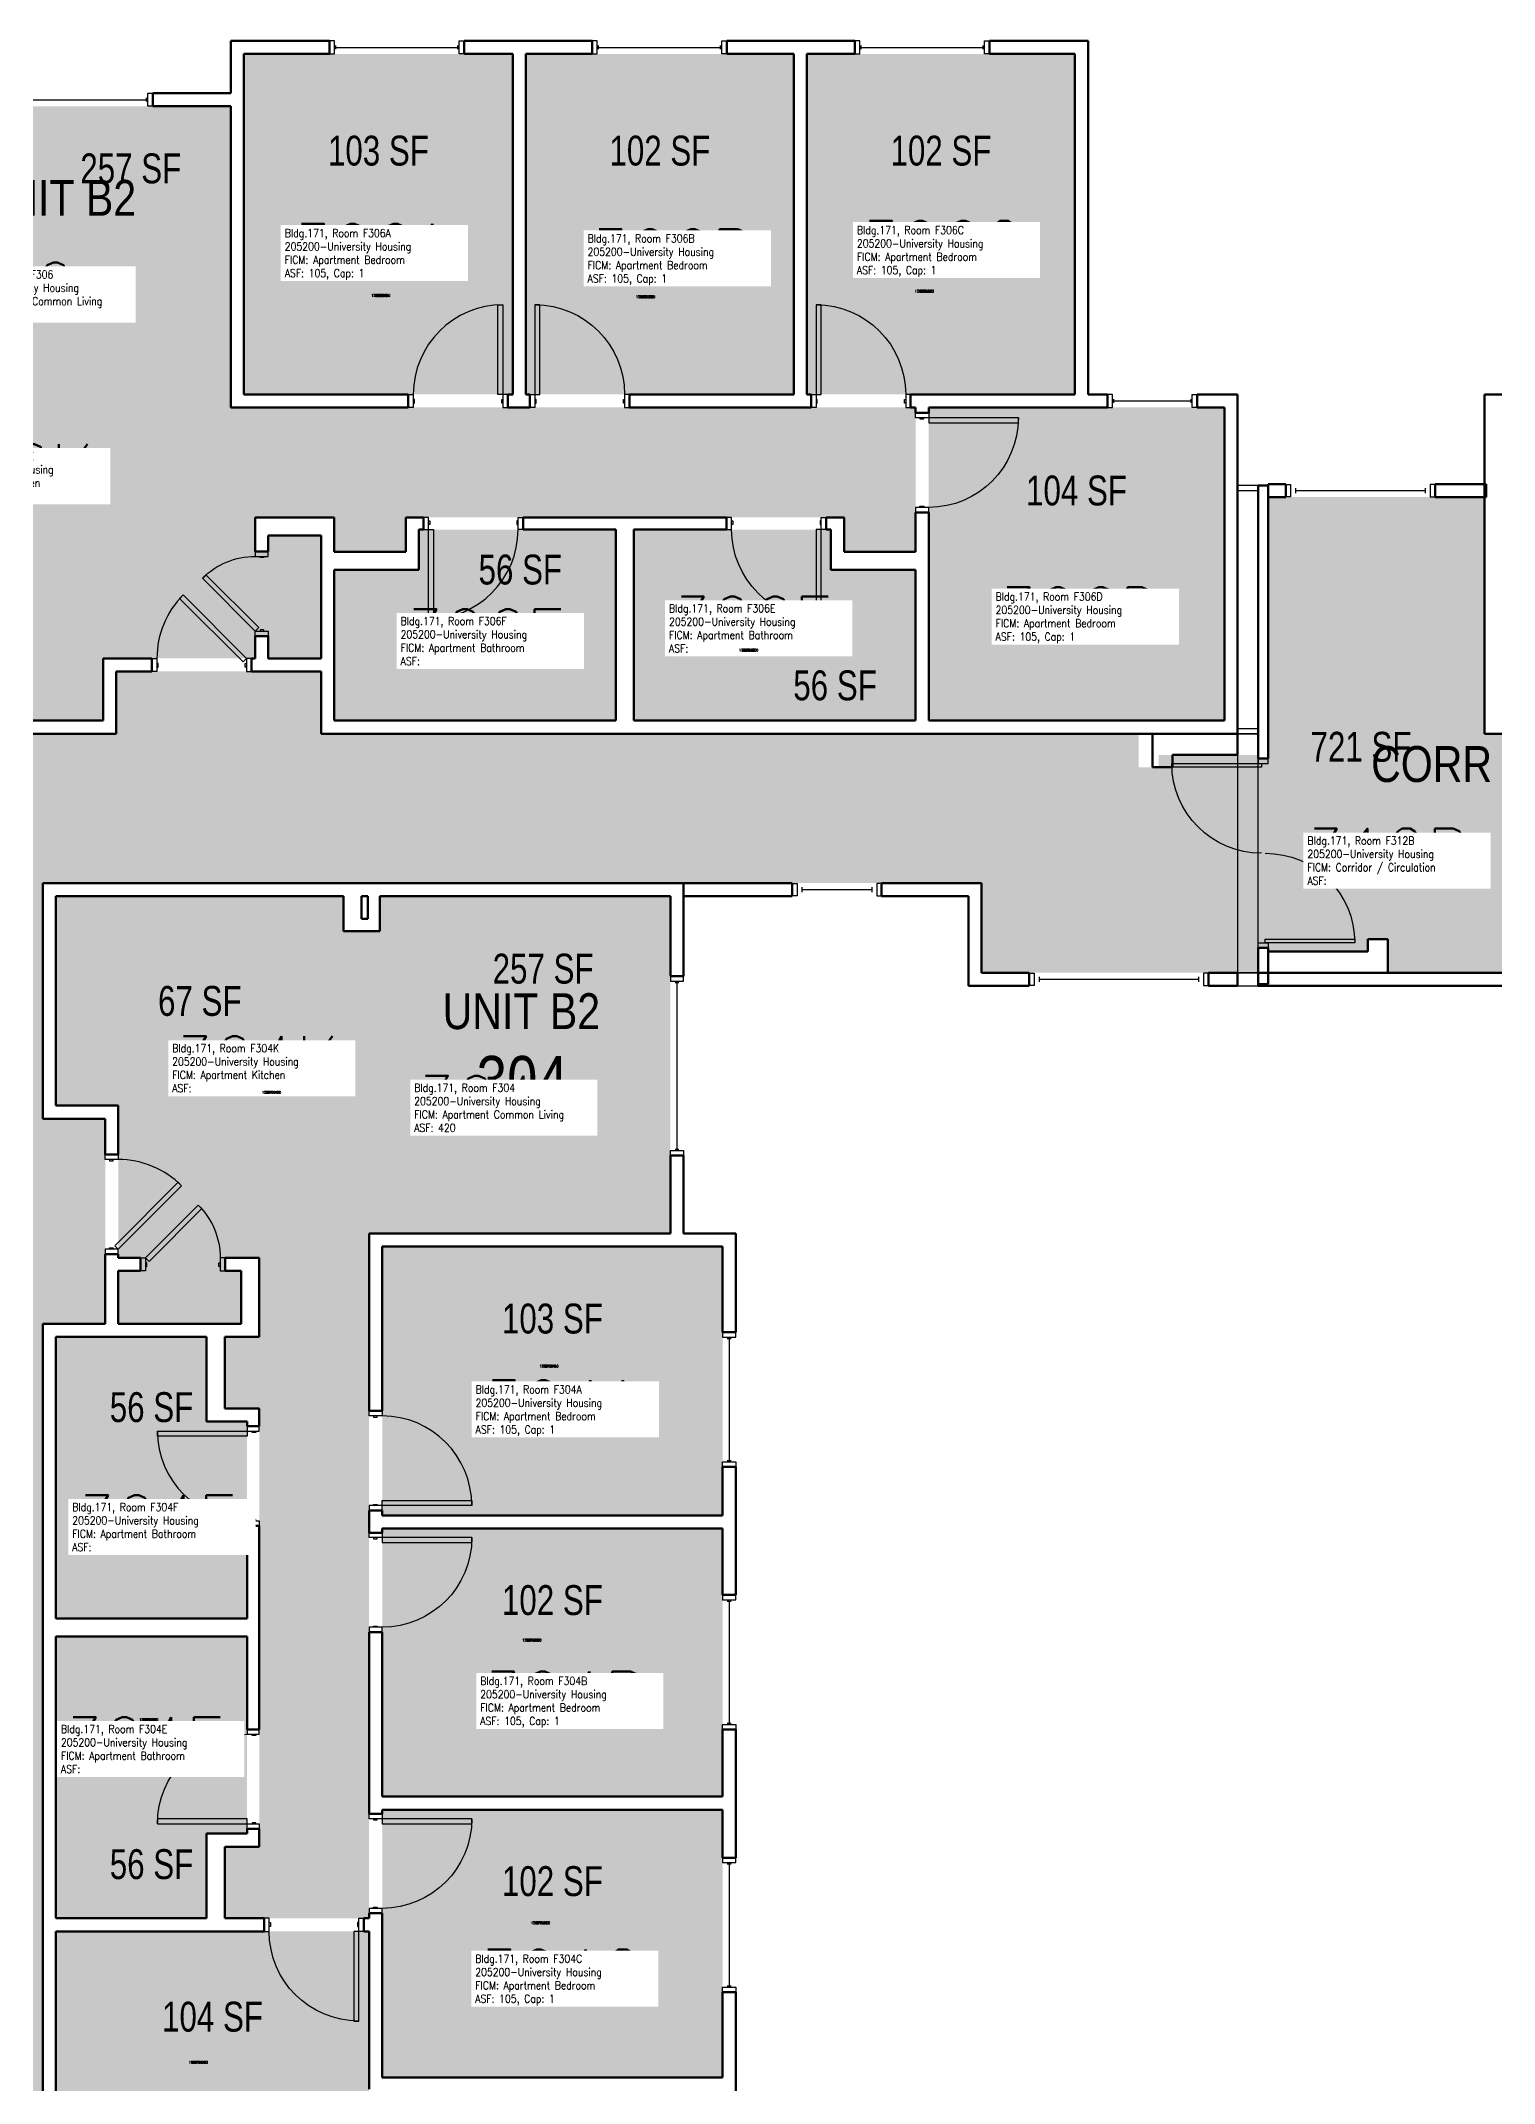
# Model space of a CAD drawing. Header units: inches. Extents: x -93 to 1643, y -75 to 1661.
# Drawn here: x 244 to 828, y 841 to 1661 of the extents above; entities that cross this region are included whole.
import ezdxf
from ezdxf.enums import TextEntityAlignment as Align

# ---------------------------------------------------------------- set-up
doc = ezdxf.new("R2010")
doc.units = ezdxf.units.IN
doc.header["$LTSCALE"] = 96
doc.header["$MEASUREMENT"] = 0
doc.layers.add('A-AREA-IDEN', color=1, linetype='Continuous', lineweight=18)
doc.layers.add('A-WALL', color=5, linetype='Continuous', lineweight=50)
for name, color, linetype in [('A-DOOR', 2, 'Continuous'), ('A-GLAZ', 1, 'Continuous'), ('A-IDEN-RNUM', 7, 'Continuous'), ('A-IDEN-SNUM', 4, 'Continuous'), ('A-IDEN-VNUM', 4, 'Continuous'), ('AREA-TEXT', 3, 'Continuous'), ('Rooms-Category-Color', 7, 'Continuous'), ('Rooms-College-Color', 7, 'Continuous'), ('Rooms-Department-Color', 7, 'Continuous'), ('Rooms-Division-Color', 7, 'Continuous'), ('Rooms-Information', 7, 'Continuous')]:
    doc.layers.add(name, color=color, linetype=linetype)
doc.styles.add('AREA', font='arial.ttf', dxfattribs={"width": 0.75, "height": 12})
doc.styles.add('ROOMSNUMBER', font='txt.shx', dxfattribs={"height": 0.03})
doc.styles.add('ROOMVNUMBER', font='simplex.shx', dxfattribs={"width": 0.85})
doc.styles.get("Standard").update_dxf_attribs({"font": 'ARIALN.TTF'})

msp = doc.modelspace()

# ---------------------------------------------------------------- hatches: boundary and pattern name
h = msp.add_hatch()
h.set_pattern_fill('ANSI31', color=256, style=0)
h.set_pattern_definition([(135, (784.10672, 2033.59211), (0.088388348, 0.088388348), [])])
h.paths.add_polyline_path([(452.64, 1449.64), (393.9, 1449.64), (393.9, 1440.43), (452.64, 1440.43)], flags=9)
h = msp.add_hatch()
h.set_pattern_fill('ANSI31', color=256, style=0)
h.set_pattern_definition([(45, (896.21835, 718.26704), (0.088388348, -0.088388348), [])])
h.paths.add_polyline_path([(312.27, 1049.74), (312.27, 1108.47), (303.06, 1108.47), (303.06, 1049.74)], flags=9)
at = {"layer": 'Rooms-Category-Color', "true_color": 0x728ef3}
for points in [[(433.88, 1655.5), (325.88, 1655.5), (325.88, 1518.75), (433.88, 1518.75), (433.86, 1655.06)], [(546.75, 1655.5), (439.13, 1655.5), (439.11, 1518.76), (546.75, 1518.75), (546.74, 1655.06)], [(552, 1655.5), (659.63, 1655.5), (659.63, 1518.75), (551.99, 1518.76), (551.99, 1655.06)], [(185.12, 1634.5), (320.63, 1634.5), (320.63, 1513.5), (595.63, 1513.5), (595.63, 1455.5), (566.87, 1455.5), (566.87, 1469.37), (390.84, 1469.37), (390.84, 1455.5), (362.09, 1455.5), (362.09, 1469.37), (330.39, 1469.37), (330.39, 1455.75), (335.64, 1455.75), (335.64, 1462.12), (356.84, 1462.12), (356.84, 1412.75), (335.64, 1412.75), (335.64, 1421.75), (330.39, 1421.75), (330.39, 1412.75), (269.27, 1412.75), (269.27, 1503.25), (199.13, 1503.25), (199.13, 1517.87), (185.12, 1517.87)], [(719.61, 1387.75), (719.63, 1513.5), (600.88, 1513.5), (600.88, 1387.75)], [(185.12, 1503.25), (185.12, 1387.75), (269.27, 1387.75), (269.27, 1503.25)], [(475.22, 1387.75), (362.09, 1387.75), (362.09, 1448.25), (396.09, 1448.25), (396.09, 1464.5), (475.23, 1464.5)], [(561.61, 1464.5), (482.48, 1464.5), (482.48, 1387.75), (595.61, 1387.75), (595.63, 1448.25), (561.63, 1448.25)], [(365.88, 1317.25), (250.38, 1317.25), (250.38, 1233.11), (365.88, 1233.11)], [(497.13, 1317.25), (497.13, 1181.75), (376.13, 1181.75), (376.13, 906.75), (318.13, 906.75), (318.13, 935.5), (332, 935.5), (332, 1111.16), (318.13, 1111.16), (318.13, 1140.28), (332, 1140.28), (332, 1171.98), (318.38, 1171.98), (318.38, 1166.73), (324.75, 1166.73), (324.75, 1145.53), (275.38, 1145.53), (275.38, 1166.73), (284.38, 1166.73), (284.38, 1171.98), (275.38, 1171.98), (275.38, 1233.11), (365.88, 1233.11), (365.88, 1303.25), (380.5, 1303.25), (380.5, 1317.25)], [(518.13, 1068.5), (518.13, 1176.5), (381.38, 1176.5), (381.38, 1068.5), (517.68, 1068.51)], [(250.38, 1027.15), (250.38, 1140.28), (310.88, 1140.28), (310.88, 1106.28), (327.13, 1106.28), (327.13, 1027.14)], [(518.13, 955.62), (518.13, 1063.25), (381.39, 1063.26), (381.38, 955.62), (517.68, 955.64)], [(327.13, 940.76), (327.13, 1019.89), (250.38, 1019.89), (250.38, 906.76), (310.88, 906.75), (310.88, 940.75)], [(518.13, 950.37), (518.13, 842.75), (381.38, 842.75), (381.39, 950.39), (517.68, 950.39)], [(250.38, 782.76), (376.13, 782.75), (376.13, 901.5), (250.38, 901.5)]]:
    msp.add_hatch(color=171, dxfattribs=at).paths.add_polyline_path(points)
at = {"layer": 'Rooms-Category-Color', "true_color": 0xadadad}
for points in [[(185.12, 1382.5), (274.52, 1382.5), (274.52, 1407.5), (356.84, 1407.5), (356.84, 1382.5), (685.25, 1382.5), (685.25, 1369), (693.25, 1369), (693.25, 1374), (724.88, 1374), (733.25, 1374), (733.25, 1372.5), (737.25, 1372.5), (737.25, 1477.5), (824.12, 1477.5), (824.12, 1382.5), (1192.16, 1382.5), (1192.16, 1407.5), (1274.48, 1407.5), (1274.48, 1382.5), (1363.87, 1382.5), (1363.87, 1322.5), (1138.87, 1322.5), (1138.87, 1202.75), (1051.88, 1202.75), (1051.88, 1322.5), (935.89, 1322.5), (935.89, 1286.5), (785.25, 1286.5), (785.25, 1300), (777.25, 1300), (777.25, 1295), (737.25, 1295), (737.25, 1296.5), (733.25, 1296.5), (733.25, 1286.5), (713.23, 1286.5), (622.11, 1286.5), (622.11, 1322.5), (185.12, 1322.5)], [(185.12, 211), (245.12, 211), (245.12, 332.39), (270.13, 332.39), (270.13, 414.72), (245.12, 414.72), (245.12, 1145.53), (270.13, 1145.53), (270.13, 1227.86), (245.12, 1227.86), (245.12, 1322.5), (185.12, 1322.5), (185.12, 1130.22), (160.13, 1130.22), (160.13, 1047.89), (185.12, 1047.89), (185.12, 863.86), (160.13, 863.86), (160.13, 781.53), (185.12, 781.53), (185.12, 353.5), (185.75, 353.5), (185.75, 244), (185.13, 244), (185.12, 243)]]:
    msp.add_hatch(color=253, dxfattribs=at).paths.add_polyline_path(points)
at = {"layer": 'Rooms-College-Color', "true_color": 0xadadad}
for points in [[(433.88, 1655.5), (325.88, 1655.5), (325.88, 1518.75), (433.88, 1518.75), (433.86, 1655.06)], [(546.75, 1655.5), (439.13, 1655.5), (439.11, 1518.76), (546.75, 1518.75), (546.74, 1655.06)], [(552, 1655.5), (659.63, 1655.5), (659.63, 1518.75), (551.99, 1518.76), (551.99, 1655.06)], [(185.12, 1634.5), (320.63, 1634.5), (320.63, 1513.5), (595.63, 1513.5), (595.63, 1455.5), (566.87, 1455.5), (566.87, 1469.37), (390.84, 1469.37), (390.84, 1455.5), (362.09, 1455.5), (362.09, 1469.37), (330.39, 1469.37), (330.39, 1455.75), (335.64, 1455.75), (335.64, 1462.12), (356.84, 1462.12), (356.84, 1412.75), (335.64, 1412.75), (335.64, 1421.75), (330.39, 1421.75), (330.39, 1412.75), (269.27, 1412.75), (269.27, 1503.25), (199.13, 1503.25), (199.13, 1517.87), (185.12, 1517.87)], [(719.61, 1387.75), (719.63, 1513.5), (600.88, 1513.5), (600.88, 1387.75)], [(185.12, 1503.25), (185.12, 1387.75), (269.27, 1387.75), (269.27, 1503.25)], [(185.12, 1382.5), (274.52, 1382.5), (274.52, 1407.5), (356.84, 1407.5), (356.84, 1382.5), (685.25, 1382.5), (685.25, 1369), (693.25, 1369), (693.25, 1374), (724.88, 1374), (733.25, 1374), (733.25, 1372.5), (737.25, 1372.5), (737.25, 1477.5), (824.12, 1477.5), (824.12, 1382.5), (1192.16, 1382.5), (1192.16, 1407.5), (1274.48, 1407.5), (1274.48, 1382.5), (1363.87, 1382.5), (1363.87, 1322.5), (1138.87, 1322.5), (1138.87, 1202.75), (1051.88, 1202.75), (1051.88, 1322.5), (935.89, 1322.5), (935.89, 1286.5), (785.25, 1286.5), (785.25, 1300), (777.25, 1300), (777.25, 1295), (737.25, 1295), (737.25, 1296.5), (733.25, 1296.5), (733.25, 1286.5), (713.23, 1286.5), (622.11, 1286.5), (622.11, 1322.5), (185.12, 1322.5)], [(475.22, 1387.75), (362.09, 1387.75), (362.09, 1448.25), (396.09, 1448.25), (396.09, 1464.5), (475.23, 1464.5)], [(561.61, 1464.5), (482.48, 1464.5), (482.48, 1387.75), (595.61, 1387.75), (595.63, 1448.25), (561.63, 1448.25)], [(185.12, 211), (245.12, 211), (245.12, 332.39), (270.13, 332.39), (270.13, 414.72), (245.12, 414.72), (245.12, 1145.53), (270.13, 1145.53), (270.13, 1227.86), (245.12, 1227.86), (245.12, 1322.5), (185.12, 1322.5), (185.12, 1130.22), (160.13, 1130.22), (160.13, 1047.89), (185.12, 1047.89), (185.12, 863.86), (160.13, 863.86), (160.13, 781.53), (185.12, 781.53), (185.12, 353.5), (185.75, 353.5), (185.75, 244), (185.13, 244), (185.12, 243)], [(365.88, 1317.25), (250.38, 1317.25), (250.38, 1233.11), (365.88, 1233.11)], [(497.13, 1317.25), (497.13, 1181.75), (376.13, 1181.75), (376.13, 906.75), (318.13, 906.75), (318.13, 935.5), (332, 935.5), (332, 1111.16), (318.13, 1111.16), (318.13, 1140.28), (332, 1140.28), (332, 1171.98), (318.38, 1171.98), (318.38, 1166.73), (324.75, 1166.73), (324.75, 1145.53), (275.38, 1145.53), (275.38, 1166.73), (284.38, 1166.73), (284.38, 1171.98), (275.38, 1171.98), (275.38, 1233.11), (365.88, 1233.11), (365.88, 1303.25), (380.5, 1303.25), (380.5, 1317.25)], [(518.13, 1068.5), (518.13, 1176.5), (381.38, 1176.5), (381.38, 1068.5), (517.68, 1068.51)], [(250.38, 1027.15), (250.38, 1140.28), (310.88, 1140.28), (310.88, 1106.28), (327.13, 1106.28), (327.13, 1027.14)], [(518.13, 955.62), (518.13, 1063.25), (381.39, 1063.26), (381.38, 955.62), (517.68, 955.64)], [(327.13, 940.76), (327.13, 1019.89), (250.38, 1019.89), (250.38, 906.76), (310.88, 906.75), (310.88, 940.75)], [(518.13, 950.37), (518.13, 842.75), (381.38, 842.75), (381.39, 950.39), (517.68, 950.39)], [(250.38, 782.76), (376.13, 782.75), (376.13, 901.5), (250.38, 901.5)]]:
    msp.add_hatch(color=253, dxfattribs=at).paths.add_polyline_path(points)
at = {"layer": 'Rooms-Department-Color', "true_color": 0x604aed}
for points in [[(433.88, 1655.5), (325.88, 1655.5), (325.88, 1518.75), (433.88, 1518.75), (433.86, 1655.06)], [(546.75, 1655.5), (439.13, 1655.5), (439.11, 1518.76), (546.75, 1518.75), (546.74, 1655.06)], [(552, 1655.5), (659.63, 1655.5), (659.63, 1518.75), (551.99, 1518.76), (551.99, 1655.06)], [(185.12, 1634.5), (320.63, 1634.5), (320.63, 1513.5), (595.63, 1513.5), (595.63, 1455.5), (566.87, 1455.5), (566.87, 1469.37), (390.84, 1469.37), (390.84, 1455.5), (362.09, 1455.5), (362.09, 1469.37), (330.39, 1469.37), (330.39, 1455.75), (335.64, 1455.75), (335.64, 1462.12), (356.84, 1462.12), (356.84, 1412.75), (335.64, 1412.75), (335.64, 1421.75), (330.39, 1421.75), (330.39, 1412.75), (269.27, 1412.75), (269.27, 1503.25), (199.13, 1503.25), (199.13, 1517.87), (185.12, 1517.87)], [(719.61, 1387.75), (719.63, 1513.5), (600.88, 1513.5), (600.88, 1387.75)], [(185.12, 1503.25), (185.12, 1387.75), (269.27, 1387.75), (269.27, 1503.25)], [(475.22, 1387.75), (362.09, 1387.75), (362.09, 1448.25), (396.09, 1448.25), (396.09, 1464.5), (475.23, 1464.5)], [(561.61, 1464.5), (482.48, 1464.5), (482.48, 1387.75), (595.61, 1387.75), (595.63, 1448.25), (561.63, 1448.25)], [(365.88, 1317.25), (250.38, 1317.25), (250.38, 1233.11), (365.88, 1233.11)], [(497.13, 1317.25), (497.13, 1181.75), (376.13, 1181.75), (376.13, 906.75), (318.13, 906.75), (318.13, 935.5), (332, 935.5), (332, 1111.16), (318.13, 1111.16), (318.13, 1140.28), (332, 1140.28), (332, 1171.98), (318.38, 1171.98), (318.38, 1166.73), (324.75, 1166.73), (324.75, 1145.53), (275.38, 1145.53), (275.38, 1166.73), (284.38, 1166.73), (284.38, 1171.98), (275.38, 1171.98), (275.38, 1233.11), (365.88, 1233.11), (365.88, 1303.25), (380.5, 1303.25), (380.5, 1317.25)], [(518.13, 1068.5), (518.13, 1176.5), (381.38, 1176.5), (381.38, 1068.5), (517.68, 1068.51)], [(250.38, 1027.15), (250.38, 1140.28), (310.88, 1140.28), (310.88, 1106.28), (327.13, 1106.28), (327.13, 1027.14)], [(518.13, 955.62), (518.13, 1063.25), (381.39, 1063.26), (381.38, 955.62), (517.68, 955.64)], [(327.13, 940.76), (327.13, 1019.89), (250.38, 1019.89), (250.38, 906.76), (310.88, 906.75), (310.88, 940.75)], [(518.13, 950.37), (518.13, 842.75), (381.38, 842.75), (381.39, 950.39), (517.68, 950.39)], [(250.38, 782.76), (376.13, 782.75), (376.13, 901.5), (250.38, 901.5)]]:
    msp.add_hatch(color=173, dxfattribs=at).paths.add_polyline_path(points)
at = {"layer": 'Rooms-Department-Color', "true_color": 0xacacac}
for points in [[(185.12, 1382.5), (274.52, 1382.5), (274.52, 1407.5), (356.84, 1407.5), (356.84, 1382.5), (685.25, 1382.5), (685.25, 1369), (693.25, 1369), (693.25, 1374), (724.88, 1374), (733.25, 1374), (733.25, 1372.5), (737.25, 1372.5), (737.25, 1477.5), (824.12, 1477.5), (824.12, 1382.5), (1192.16, 1382.5), (1192.16, 1407.5), (1274.48, 1407.5), (1274.48, 1382.5), (1363.87, 1382.5), (1363.87, 1322.5), (1138.87, 1322.5), (1138.87, 1202.75), (1051.88, 1202.75), (1051.88, 1322.5), (935.89, 1322.5), (935.89, 1286.5), (785.25, 1286.5), (785.25, 1300), (777.25, 1300), (777.25, 1295), (737.25, 1295), (737.25, 1296.5), (733.25, 1296.5), (733.25, 1286.5), (713.23, 1286.5), (622.11, 1286.5), (622.11, 1322.5), (185.12, 1322.5)], [(185.12, 211), (245.12, 211), (245.12, 332.39), (270.13, 332.39), (270.13, 414.72), (245.12, 414.72), (245.12, 1145.53), (270.13, 1145.53), (270.13, 1227.86), (245.12, 1227.86), (245.12, 1322.5), (185.12, 1322.5), (185.12, 1130.22), (160.13, 1130.22), (160.13, 1047.89), (185.12, 1047.89), (185.12, 863.86), (160.13, 863.86), (160.13, 781.53), (185.12, 781.53), (185.12, 353.5), (185.75, 353.5), (185.75, 244), (185.13, 244), (185.12, 243)]]:
    msp.add_hatch(color=253, dxfattribs=at).paths.add_polyline_path(points)
at = {"layer": 'Rooms-Division-Color', "true_color": 0x604aed}
for points in [[(433.88, 1655.5), (325.88, 1655.5), (325.88, 1518.75), (433.88, 1518.75), (433.86, 1655.06)], [(546.75, 1655.5), (439.13, 1655.5), (439.11, 1518.76), (546.75, 1518.75), (546.74, 1655.06)], [(552, 1655.5), (659.63, 1655.5), (659.63, 1518.75), (551.99, 1518.76), (551.99, 1655.06)], [(185.12, 1634.5), (320.63, 1634.5), (320.63, 1513.5), (595.63, 1513.5), (595.63, 1455.5), (566.87, 1455.5), (566.87, 1469.37), (390.84, 1469.37), (390.84, 1455.5), (362.09, 1455.5), (362.09, 1469.37), (330.39, 1469.37), (330.39, 1455.75), (335.64, 1455.75), (335.64, 1462.12), (356.84, 1462.12), (356.84, 1412.75), (335.64, 1412.75), (335.64, 1421.75), (330.39, 1421.75), (330.39, 1412.75), (269.27, 1412.75), (269.27, 1503.25), (199.13, 1503.25), (199.13, 1517.87), (185.12, 1517.87)], [(719.61, 1387.75), (719.63, 1513.5), (600.88, 1513.5), (600.88, 1387.75)], [(185.12, 1503.25), (185.12, 1387.75), (269.27, 1387.75), (269.27, 1503.25)], [(475.22, 1387.75), (362.09, 1387.75), (362.09, 1448.25), (396.09, 1448.25), (396.09, 1464.5), (475.23, 1464.5)], [(561.61, 1464.5), (482.48, 1464.5), (482.48, 1387.75), (595.61, 1387.75), (595.63, 1448.25), (561.63, 1448.25)], [(365.88, 1317.25), (250.38, 1317.25), (250.38, 1233.11), (365.88, 1233.11)], [(497.13, 1317.25), (497.13, 1181.75), (376.13, 1181.75), (376.13, 906.75), (318.13, 906.75), (318.13, 935.5), (332, 935.5), (332, 1111.16), (318.13, 1111.16), (318.13, 1140.28), (332, 1140.28), (332, 1171.98), (318.38, 1171.98), (318.38, 1166.73), (324.75, 1166.73), (324.75, 1145.53), (275.38, 1145.53), (275.38, 1166.73), (284.38, 1166.73), (284.38, 1171.98), (275.38, 1171.98), (275.38, 1233.11), (365.88, 1233.11), (365.88, 1303.25), (380.5, 1303.25), (380.5, 1317.25)], [(518.13, 1068.5), (518.13, 1176.5), (381.38, 1176.5), (381.38, 1068.5), (517.68, 1068.51)], [(250.38, 1027.15), (250.38, 1140.28), (310.88, 1140.28), (310.88, 1106.28), (327.13, 1106.28), (327.13, 1027.14)], [(518.13, 955.62), (518.13, 1063.25), (381.39, 1063.26), (381.38, 955.62), (517.68, 955.64)], [(327.13, 940.76), (327.13, 1019.89), (250.38, 1019.89), (250.38, 906.76), (310.88, 906.75), (310.88, 940.75)], [(518.13, 950.37), (518.13, 842.75), (381.38, 842.75), (381.39, 950.39), (517.68, 950.39)], [(250.38, 782.76), (376.13, 782.75), (376.13, 901.5), (250.38, 901.5)]]:
    msp.add_hatch(color=173, dxfattribs=at).paths.add_polyline_path(points)
at = {"layer": 'Rooms-Division-Color', "true_color": 0xadadad}
for points in [[(185.12, 1382.5), (274.52, 1382.5), (274.52, 1407.5), (356.84, 1407.5), (356.84, 1382.5), (685.25, 1382.5), (685.25, 1369), (693.25, 1369), (693.25, 1374), (724.88, 1374), (733.25, 1374), (733.25, 1372.5), (737.25, 1372.5), (737.25, 1477.5), (824.12, 1477.5), (824.12, 1382.5), (1192.16, 1382.5), (1192.16, 1407.5), (1274.48, 1407.5), (1274.48, 1382.5), (1363.87, 1382.5), (1363.87, 1322.5), (1138.87, 1322.5), (1138.87, 1202.75), (1051.88, 1202.75), (1051.88, 1322.5), (935.89, 1322.5), (935.89, 1286.5), (785.25, 1286.5), (785.25, 1300), (777.25, 1300), (777.25, 1295), (737.25, 1295), (737.25, 1296.5), (733.25, 1296.5), (733.25, 1286.5), (713.23, 1286.5), (622.11, 1286.5), (622.11, 1322.5), (185.12, 1322.5)], [(185.12, 211), (245.12, 211), (245.12, 332.39), (270.13, 332.39), (270.13, 414.72), (245.12, 414.72), (245.12, 1145.53), (270.13, 1145.53), (270.13, 1227.86), (245.12, 1227.86), (245.12, 1322.5), (185.12, 1322.5), (185.12, 1130.22), (160.13, 1130.22), (160.13, 1047.89), (185.12, 1047.89), (185.12, 863.86), (160.13, 863.86), (160.13, 781.53), (185.12, 781.53), (185.12, 353.5), (185.75, 353.5), (185.75, 244), (185.13, 244), (185.12, 243)]]:
    msp.add_hatch(color=253, dxfattribs=at).paths.add_polyline_path(points)

# ---------------------------------------------------------------- linework, layer by layer
at = {"layer": 'A-DOOR'}
for p, q in [((733.25, 1482.12), (724.88, 1482.12)), ((724.88, 1482.12), (724.88, 1482.12)), ((724.88, 1482.12), (724.88, 1480.12)), ((724.88, 1480.12), (733.25, 1480.12)), ((733.25, 1480.12), (733.25, 1482.12)), ((733.25, 1384.5), (724.88, 1384.5)), ((724.88, 1384.5), (724.88, 1384.5)), ((724.88, 1384.5), (724.88, 1382.5)), ((733.25, 1382.5), (724.88, 1382.5)), ((724.88, 1382.5), (724.88, 1286.5)), ((724.88, 1382.5), (733.25, 1382.5)), ((733.25, 1382.5), (733.25, 1384.5)), ((733.25, 1286.5), (733.25, 1382.5)), ((698.5, 1369), (698.5, 1370.5)), ((698.5, 1370.5), (734.5, 1370.5)), ((737.25, 1372.5), (733.25, 1372.5)), ((733.25, 1372.5), (733.25, 1370.5)), ((733.25, 1370.5), (737.25, 1370.5)), ((734.5, 1370.5), (734.5, 1369)), ((737.25, 1370.5), (737.25, 1372.5)), ((734.5, 1369), (698.5, 1369)), ((733.25, 1296.5), (733.25, 1298.5)), ((733.25, 1298.5), (737.25, 1298.5)), ((737.25, 1296.5), (733.25, 1296.5)), ((736, 1298.5), (736, 1300)), ((736, 1300), (772, 1300)), ((772, 1298.5), (736, 1298.5)), ((737.25, 1298.5), (737.25, 1296.5)), ((772, 1300), (772, 1298.5)), ((733.25, 1286.5), (724.88, 1286.5)), ((724.88, 1286.5), (724.88, 1286.5)), ((724.88, 1286.5), (724.88, 1281.25)), ((724.88, 1286.5), (733.25, 1286.5)), ((724.88, 1281.25), (733.25, 1281.25)), ((733.25, 1281.25), (733.25, 1286.5))]:
    msp.add_line(p, q, dxfattribs=at)
for points in [[(429.88, 1518.75), (427.88, 1518.75), (427.88, 1554.75), (429.88, 1554.75)], [(442.75, 1518.75), (444.75, 1518.75), (444.75, 1554.75), (442.75, 1554.75)], [(555.63, 1518.75), (557.63, 1518.75), (557.63, 1554.75), (555.63, 1554.75)], [(393.88, 1513.5), (391.88, 1513.5), (391.88, 1518.75), (393.88, 1518.75)], [(429.88, 1513.5), (431.88, 1513.5), (431.88, 1518.75), (429.88, 1518.75)], [(442.75, 1513.5), (440.75, 1513.5), (440.75, 1518.75), (442.75, 1518.75)], [(478.75, 1513.5), (480.75, 1513.5), (480.75, 1518.75), (478.75, 1518.75)], [(555.63, 1513.5), (553.63, 1513.5), (553.63, 1518.75), (555.63, 1518.75)], [(591.63, 1513.5), (593.63, 1513.5), (593.63, 1518.75), (591.63, 1518.75)], [(393.88, 1515.25), (394.38, 1515.25), (394.38, 1516.75), (393.88, 1516.75)], [(429.88, 1515.25), (429.38, 1515.25), (429.38, 1516.75), (429.88, 1516.75)], [(442.75, 1515.25), (443.25, 1515.25), (443.25, 1516.75), (442.75, 1516.75)], [(478.75, 1515.25), (478.25, 1515.25), (478.25, 1516.75), (478.75, 1516.75)], [(555.63, 1515.25), (556.13, 1515.25), (556.13, 1516.75), (555.63, 1516.75)], [(591.63, 1515.25), (591.13, 1515.25), (591.13, 1516.75), (591.63, 1516.75)], [(595.63, 1509.38), (595.63, 1511.38), (600.88, 1511.38), (600.88, 1509.38)], [(597.38, 1509.38), (597.38, 1508.88), (598.88, 1508.88), (598.88, 1509.38)], [(600.88, 1509.38), (600.88, 1507.38), (636.88, 1507.38), (636.88, 1509.38)], [(399.98, 1469.37), (397.98, 1469.37), (397.98, 1464.5), (399.98, 1464.5)], [(435.98, 1469.37), (437.98, 1469.37), (437.98, 1464.5), (435.98, 1464.5)], [(521.73, 1469.37), (519.73, 1469.37), (519.73, 1464.5), (521.73, 1464.5)], [(557.73, 1469.37), (559.73, 1469.37), (559.73, 1464.5), (557.73, 1464.5)], [(595.63, 1473.38), (595.63, 1471.38), (600.88, 1471.38), (600.88, 1473.38)], [(597.38, 1473.38), (597.38, 1473.88), (598.88, 1473.88), (598.88, 1473.38)], [(399.98, 1468), (400.48, 1468), (400.48, 1466.5), (399.98, 1466.5)], [(399.98, 1464.5), (401.98, 1464.5), (401.98, 1428.5), (399.98, 1428.5)], [(435.98, 1468), (435.48, 1468), (435.48, 1466.5), (435.98, 1466.5)], [(521.73, 1468), (522.23, 1468), (522.23, 1466.5), (521.73, 1466.5)], [(557.73, 1464.5), (555.73, 1464.5), (555.73, 1428.5), (557.73, 1428.5)], [(557.73, 1468), (557.23, 1468), (557.23, 1466.5), (557.73, 1466.5)], [(335.64, 1453.7), (335.64, 1455.7), (330.39, 1455.7), (330.39, 1453.7)], [(333.89, 1453.7), (333.89, 1453.2), (332.39, 1453.2), (332.39, 1453.7)], [(330.39, 1423.7), (331.81, 1425.11), (310.59, 1446.33), (309.18, 1444.91)], [(326.91, 1412.75), (325.49, 1411.33), (300.04, 1436.79), (301.45, 1438.2)], [(335.64, 1423.7), (335.64, 1421.7), (330.39, 1421.7), (330.39, 1423.7)], [(333.89, 1423.7), (333.89, 1424.2), (332.39, 1424.2), (332.39, 1423.7)], [(290.91, 1407.5), (288.91, 1407.5), (288.91, 1412.75), (290.91, 1412.75)], [(326.91, 1407.5), (328.91, 1407.5), (328.91, 1412.75), (326.91, 1412.75)], [(290.91, 1409.25), (291.41, 1409.25), (291.41, 1410.75), (290.91, 1410.75)], [(326.91, 1409.25), (326.41, 1409.25), (326.41, 1410.75), (326.91, 1410.75)], [(270.13, 1211.47), (270.13, 1213.47), (275.38, 1213.47), (275.38, 1211.47)], [(271.88, 1211.47), (271.88, 1210.97), (273.38, 1210.97), (273.38, 1211.47)], [(275.38, 1175.47), (273.96, 1176.88), (299.42, 1202.34), (300.83, 1200.92)], [(286.33, 1171.98), (287.74, 1170.57), (308.95, 1191.78), (307.54, 1193.19)], [(270.13, 1175.47), (270.13, 1173.47), (275.38, 1173.47), (275.38, 1175.47)], [(271.88, 1175.47), (271.88, 1175.97), (273.38, 1175.97), (273.38, 1175.47)], [(286.33, 1166.73), (284.33, 1166.73), (284.33, 1171.98), (286.33, 1171.98)], [(286.33, 1168.48), (286.83, 1168.48), (286.83, 1169.98), (286.33, 1169.98)], [(316.33, 1168.48), (315.83, 1168.48), (315.83, 1169.98), (316.33, 1169.98)], [(316.33, 1166.73), (318.33, 1166.73), (318.33, 1171.98), (316.33, 1171.98)], [(376.13, 1108.5), (376.13, 1110.5), (381.38, 1110.5), (381.38, 1108.5)], [(377.88, 1108.5), (377.88, 1108), (379.38, 1108), (379.38, 1108.5)], [(327.13, 1102.39), (327.13, 1100.39), (291.13, 1100.39), (291.13, 1102.39)], [(332, 1102.39), (332, 1104.39), (327.13, 1104.39), (327.13, 1102.39)], [(330.63, 1102.39), (330.63, 1101.89), (329.13, 1101.89), (329.13, 1102.39)], [(381.38, 1072.5), (381.38, 1074.5), (417.38, 1074.5), (417.38, 1072.5)], [(332, 1066.39), (332, 1064.39), (327.13, 1064.39), (327.13, 1066.39)], [(330.63, 1066.39), (330.63, 1066.89), (329.13, 1066.89), (329.13, 1066.39)], [(376.13, 1072.5), (376.13, 1070.5), (381.38, 1070.5), (381.38, 1072.5)], [(377.88, 1072.5), (377.88, 1073), (379.38, 1073), (379.38, 1072.5)], [(376.13, 1059.62), (376.13, 1061.62), (381.38, 1061.62), (381.38, 1059.62)], [(377.88, 1059.62), (377.88, 1059.12), (379.38, 1059.12), (379.38, 1059.62)], [(381.38, 1059.62), (381.38, 1057.62), (417.38, 1057.62), (417.38, 1059.62)], [(376.13, 1023.62), (376.13, 1021.62), (381.38, 1021.62), (381.38, 1023.62)], [(377.88, 1023.62), (377.88, 1024.12), (379.38, 1024.12), (379.38, 1023.62)], [(332, 980.64), (332, 982.64), (327.13, 982.64), (327.13, 980.64)], [(330.63, 980.64), (330.63, 980.14), (329.13, 980.14), (329.13, 980.64)], [(327.13, 944.64), (327.13, 946.64), (291.13, 946.64), (291.13, 944.64)], [(332, 944.64), (332, 942.64), (327.13, 942.64), (327.13, 944.64)], [(330.63, 944.64), (330.63, 945.14), (329.13, 945.14), (329.13, 944.64)], [(376.13, 946.75), (376.13, 948.75), (381.38, 948.75), (381.38, 946.75)], [(377.88, 946.75), (377.88, 946.25), (379.38, 946.25), (379.38, 946.75)], [(381.38, 946.75), (381.38, 944.75), (417.38, 944.75), (417.38, 946.75)], [(376.13, 910.75), (376.13, 908.75), (381.38, 908.75), (381.38, 910.75)], [(377.88, 910.75), (377.88, 911.25), (379.38, 911.25), (379.38, 910.75)], [(336, 906.75), (334, 906.75), (334, 901.5), (336, 901.5)], [(336, 905), (336.5, 905), (336.5, 903.5), (336, 903.5)], [(372, 905), (371.5, 905), (371.5, 903.5), (372, 903.5)], [(372, 906.75), (374, 906.75), (374, 901.5), (372, 901.5)], [(372, 901.5), (370, 901.5), (370, 865.5), (372, 865.5)]]:
    msp.add_lwpolyline(points, close=True, dxfattribs=at)
for centre, start, end in [((429.88, 1518.75), 90, 180), ((399.98, 1464.5), 270, 0), ((326.91, 1412.75), 135, 180), ((275.38, 1175.47), 45, 90), ((381.38, 1072.5), 0, 90), ((327.13, 1102.39), 180, 270)]:
    msp.add_arc(centre, 36, start, end, dxfattribs=at)
at = {"layer": 'A-DOOR', "extrusion": (0, 0, -1)}
for centre, radius, start, end in [((-442.75, 1518.75), 36, 90, 180), ((-555.63, 1518.75), 36, 90, 180), ((-600.88, 1509.38), 36, 180, 270), ((-557.73, 1464.5), 36, 270, 0), ((-330.39, 1423.7), 30, 45, 90), ((-734.5, 1370.5), 36, 270, 0), ((-736, 1298.5), 36, 90, 180), ((-286.33, 1171.98), 30, 135, 180), ((-381.38, 1059.62), 36, 180, 270), ((-327.13, 944.64), 36, 0, 90), ((-381.38, 946.75), 36, 180, 270), ((-372, 901.5), 36, 270, 0)]:
    msp.add_arc(centre, radius, start, end, dxfattribs=at)
at = {"layer": 'A-GLAZ'}
for p, q in [((362.78, 1657.37), (362.78, 1658.87)), ((362.78, 1658.12), (411.78, 1658.12)), ((411.78, 1657.37), (411.78, 1658.87)), ((468.25, 1657.37), (468.25, 1658.87)), ((468.25, 1658.12), (517.25, 1658.12)), ((517.25, 1657.37), (517.25, 1658.87)), ((573.78, 1657.37), (573.78, 1658.87)), ((573.78, 1658.12), (622.78, 1658.12)), ((622.78, 1657.37), (622.78, 1658.87)), ((219.74, 1637.12), (286.74, 1637.12)), ((286.74, 1636.37), (286.74, 1637.87)), ((675.24, 1515.37), (675.24, 1516.87)), ((675.24, 1516.12), (706.24, 1516.12)), ((706.24, 1515.37), (706.24, 1516.87)), ((744.25, 1477.62), (744.25, 1482.62)), ((744.25, 1482.62), (746.25, 1482.62)), ((746.25, 1477.62), (744.25, 1477.62)), ((746.25, 1482.62), (746.25, 1477.62)), ((748.25, 1481.12), (748.25, 1479.12)), ((748.25, 1480.12), (800.25, 1480.12)), ((800.25, 1481.12), (800.25, 1479.12)), ((804.25, 1482.62), (802.25, 1482.62)), ((802.25, 1482.62), (802.25, 1477.62)), ((802.25, 1477.62), (804.25, 1477.62)), ((804.25, 1477.62), (804.25, 1482.62)), ((545.99, 1317.37), (545.99, 1322.37)), ((545.99, 1322.37), (547.99, 1322.37)), ((547.99, 1322.37), (547.99, 1317.37)), ((549.99, 1320.87), (549.99, 1318.87)), ((577.99, 1320.87), (577.99, 1318.87)), ((581.99, 1322.37), (579.99, 1322.37)), ((579.99, 1322.37), (579.99, 1317.37)), ((581.99, 1317.37), (581.99, 1322.37)), ((547.99, 1317.37), (545.99, 1317.37)), ((549.99, 1319.87), (577.99, 1319.87)), ((579.99, 1317.37), (581.99, 1317.37)), ((499, 1282.63), (500.5, 1282.63)), ((499.75, 1282.63), (499.75, 1215.63)), ((641.28, 1281.38), (641.28, 1286.38)), ((641.28, 1286.38), (643.28, 1286.38)), ((643.28, 1281.38), (641.28, 1281.38)), ((643.28, 1286.38), (643.28, 1281.38)), ((645.28, 1284.88), (645.28, 1282.88)), ((645.28, 1283.88), (709.28, 1283.88)), ((709.28, 1284.88), (709.28, 1282.88)), ((713.28, 1286.38), (711.28, 1286.38)), ((711.28, 1286.38), (711.28, 1281.38)), ((711.28, 1281.38), (713.28, 1281.38)), ((713.28, 1281.38), (713.28, 1286.38)), ((499, 1215.63), (500.5, 1215.63)), ((520, 1139.59), (521.5, 1139.59)), ((520.75, 1139.59), (520.75, 1090.59)), ((520, 1090.59), (521.5, 1090.59)), ((520, 1034.12), (521.5, 1034.12)), ((520.75, 1034.12), (520.75, 985.12)), ((520, 985.12), (521.5, 985.12)), ((520, 928.6), (521.5, 928.6)), ((520.75, 928.6), (520.75, 879.6)), ((520, 879.6), (521.5, 879.6))]:
    msp.add_line(p, q, dxfattribs=at)
for points in [[(362.28, 1660.75), (360.28, 1660.75), (360.28, 1655.5), (362.28, 1655.5)], [(412.28, 1660.75), (414.28, 1660.75), (414.28, 1655.5), (412.28, 1655.5)], [(467.75, 1660.75), (465.75, 1660.75), (465.75, 1655.5), (467.75, 1655.5)], [(517.75, 1660.75), (519.75, 1660.75), (519.75, 1655.5), (517.75, 1655.5)], [(573.28, 1660.75), (571.28, 1660.75), (571.28, 1655.5), (573.28, 1655.5)], [(623.28, 1660.75), (625.28, 1660.75), (625.28, 1655.5), (623.28, 1655.5)], [(287.24, 1639.75), (289.24, 1639.75), (289.24, 1634.5), (287.24, 1634.5)], [(674.74, 1518.75), (672.74, 1518.75), (672.74, 1513.5), (674.74, 1513.5)], [(706.74, 1518.75), (708.74, 1518.75), (708.74, 1513.5), (706.74, 1513.5)], [(502.38, 1283.13), (502.38, 1285.13), (497.13, 1285.13), (497.13, 1283.13)], [(502.38, 1215.13), (502.38, 1213.13), (497.13, 1213.13), (497.13, 1215.13)], [(523.38, 1140.09), (523.38, 1142.09), (518.13, 1142.09), (518.13, 1140.09)], [(523.38, 1090.09), (523.38, 1088.09), (518.13, 1088.09), (518.13, 1090.09)], [(523.38, 1034.62), (523.38, 1036.62), (518.13, 1036.62), (518.13, 1034.62)], [(523.38, 984.62), (523.38, 982.62), (518.13, 982.62), (518.13, 984.62)], [(523.38, 929.1), (523.38, 931.1), (518.13, 931.1), (518.13, 929.1)], [(523.38, 879.1), (523.38, 877.1), (518.13, 877.1), (518.13, 879.1)]]:
    msp.add_lwpolyline(points, close=True, dxfattribs=at)
at = {"layer": 'A-WALL'}
for p, q in [((320.63, 1660.75), (360.28, 1660.75)), ((320.63, 1639.75), (320.63, 1660.75)), ((360.28, 1660.75), (360.28, 1655.5)), ((414.28, 1660.75), (465.75, 1660.75)), ((414.28, 1655.5), (414.28, 1660.75)), ((465.75, 1660.75), (465.75, 1655.5)), ((519.75, 1655.5), (519.75, 1660.75)), ((519.75, 1660.75), (571.28, 1660.75)), ((571.28, 1660.75), (571.28, 1655.5)), ((625.28, 1660.75), (664.88, 1660.75)), ((625.28, 1655.5), (625.28, 1660.75)), ((664.88, 1660.75), (664.88, 1518.75)), ((360.28, 1655.5), (325.88, 1655.5)), ((325.88, 1655.5), (325.88, 1518.75)), ((433.88, 1655.5), (414.28, 1655.5)), ((433.88, 1518.75), (433.88, 1655.5)), ((465.75, 1655.5), (439.13, 1655.5)), ((439.13, 1655.5), (439.13, 1518.75)), ((546.75, 1655.5), (519.75, 1655.5)), ((546.75, 1518.75), (546.75, 1655.5)), ((552, 1655.5), (552, 1518.75)), ((571.28, 1655.5), (552, 1655.5)), ((659.63, 1655.5), (625.28, 1655.5)), ((659.63, 1518.75), (659.63, 1655.5)), ((289.24, 1639.75), (320.63, 1639.75)), ((289.24, 1634.5), (289.24, 1639.75)), ((320.63, 1634.5), (289.24, 1634.5)), ((320.63, 1513.5), (320.63, 1634.5)), ((325.88, 1518.75), (391.88, 1518.75)), ((391.88, 1518.75), (391.88, 1513.5)), ((431.88, 1518.75), (433.88, 1518.75)), ((431.88, 1513.5), (431.88, 1518.75)), ((439.13, 1518.75), (440.75, 1518.75)), ((440.75, 1518.75), (440.75, 1513.5)), ((480.75, 1518.75), (546.75, 1518.75)), ((480.75, 1513.5), (480.75, 1518.75)), ((552, 1518.75), (553.63, 1518.75)), ((553.63, 1518.75), (553.63, 1513.5)), ((593.63, 1518.75), (659.63, 1518.75)), ((593.63, 1513.5), (593.63, 1518.75)), ((664.88, 1518.75), (672.74, 1518.75)), ((672.74, 1518.75), (672.74, 1513.5)), ((708.74, 1518.75), (724.88, 1518.75)), ((708.74, 1513.5), (708.74, 1518.75)), ((724.88, 1518.75), (724.88, 1382.5)), ((840.26, 1518.75), (824.12, 1518.75)), ((824.12, 1518.75), (824.12, 1382.5)), ((391.88, 1513.5), (320.63, 1513.5)), ((440.75, 1513.5), (431.88, 1513.5)), ((553.63, 1513.5), (480.75, 1513.5)), ((595.63, 1513.5), (593.63, 1513.5)), ((595.63, 1511.38), (595.63, 1513.5)), ((600.88, 1511.38), (595.63, 1511.38)), ((664.25, 1513.5), (600.88, 1513.5)), ((600.88, 1513.5), (600.88, 1511.38)), ((672.74, 1513.5), (664.25, 1513.5)), ((719.63, 1513.5), (708.74, 1513.5)), ((719.63, 1387.75), (719.63, 1513.5)), ((737.25, 1482.12), (733.25, 1482.12)), ((733.25, 1482.12), (733.25, 1372.5)), ((744.25, 1482.75), (737.25, 1482.75)), ((737.25, 1482.75), (737.25, 1477.5)), ((737.25, 1372.5), (737.25, 1482.12)), ((737.25, 1477.5), (744.25, 1477.5)), ((744.25, 1477.5), (744.25, 1482.75)), ((824.75, 1482.75), (804.25, 1482.75)), ((804.25, 1482.75), (804.25, 1477.5)), ((804.25, 1477.5), (824.75, 1477.5)), ((824.75, 1477.5), (824.75, 1482.75)), ((330.39, 1469.37), (362.09, 1469.37)), ((330.39, 1455.7), (330.39, 1469.37)), ((362.09, 1469.37), (362.09, 1455.5)), ((390.84, 1469.37), (397.98, 1469.37)), ((390.84, 1455.5), (390.84, 1469.37)), ((397.98, 1469.37), (397.98, 1464.5)), ((437.98, 1469.37), (519.73, 1469.37)), ((437.98, 1464.5), (437.98, 1469.37)), ((519.73, 1469.37), (519.73, 1464.5)), ((559.73, 1469.37), (566.87, 1469.37)), ((559.73, 1464.5), (559.73, 1469.37)), ((566.87, 1469.37), (566.87, 1455.5)), ((595.63, 1468.75), (595.63, 1471.38)), ((595.63, 1471.38), (600.88, 1471.38)), ((595.63, 1455.5), (595.63, 1468.75)), ((600.88, 1471.38), (600.88, 1468.75)), ((600.88, 1468.75), (600.88, 1387.75)), ((356.84, 1462.12), (335.64, 1462.12)), ((335.64, 1462.12), (335.64, 1455.7)), ((356.84, 1412.75), (356.84, 1462.12)), ((397.98, 1464.5), (396.09, 1464.5)), ((396.09, 1464.5), (396.09, 1448.25)), ((475.23, 1464.5), (437.98, 1464.5)), ((475.23, 1387.75), (475.23, 1464.5)), ((519.73, 1464.5), (482.48, 1464.5)), ((482.48, 1464.5), (482.48, 1387.75)), ((561.63, 1464.5), (559.73, 1464.5)), ((561.63, 1448.25), (561.63, 1464.5)), ((335.64, 1455.7), (330.39, 1455.7)), ((362.09, 1455.5), (390.84, 1455.5)), ((566.87, 1455.5), (595.63, 1455.5)), ((396.09, 1448.25), (362.09, 1448.25)), ((362.09, 1448.25), (362.09, 1387.75)), ((595.63, 1448.25), (561.63, 1448.25)), ((595.63, 1387.75), (595.63, 1448.25)), ((330.39, 1412.75), (330.39, 1421.7)), ((330.39, 1421.7), (335.64, 1421.7)), ((335.64, 1421.7), (335.64, 1412.75)), ((269.27, 1412.75), (288.91, 1412.75)), ((269.27, 1387.75), (269.27, 1412.75)), ((288.91, 1412.75), (288.91, 1407.5)), ((328.91, 1412.75), (330.39, 1412.75)), ((328.91, 1407.5), (328.91, 1412.75)), ((335.64, 1412.75), (356.84, 1412.75)), ((288.91, 1407.5), (274.52, 1407.5)), ((274.52, 1407.5), (274.52, 1382.5)), ((356.84, 1407.5), (328.91, 1407.5)), ((356.84, 1382.5), (356.84, 1407.5)), ((185.12, 1387.75), (269.27, 1387.75)), ((362.09, 1387.75), (475.23, 1387.75)), ((482.48, 1387.75), (595.63, 1387.75)), ((600.88, 1387.75), (719.63, 1387.75)), ((274.52, 1382.5), (179.88, 1382.5)), ((596.25, 1382.5), (356.84, 1382.5)), ((724.88, 1382.5), (596.25, 1382.5)), ((690.75, 1382.5), (690.75, 1369)), ((724.88, 1374), (724.88, 1382.5)), ((824.12, 1382.5), (952.75, 1382.5)), ((698.75, 1369), (698.75, 1374)), ((698.75, 1374), (724.88, 1374)), ((733.25, 1372.5), (737.25, 1372.5)), ((690.75, 1369), (698.75, 1369)), ((245.12, 1227.86), (245.12, 1322.5)), ((245.12, 1322.5), (502.38, 1322.5)), ((545.99, 1322.5), (502.38, 1322.5)), ((502.38, 1322.5), (502.38, 1317.25)), ((502.38, 1322.5), (502.38, 1285.13)), ((545.99, 1317.25), (545.99, 1322.5)), ((622.11, 1322.5), (581.99, 1322.5)), ((581.99, 1322.5), (581.99, 1317.25)), ((622.11, 1286.5), (622.11, 1322.5)), ((250.38, 1317.25), (250.38, 1233.11)), ((365.88, 1317.25), (250.38, 1317.25)), ((365.88, 1303.25), (365.88, 1317.25)), ((375.63, 1317.25), (373.13, 1317.25)), ((373.13, 1317.25), (373.13, 1308.12)), ((375.63, 1308.12), (375.63, 1317.25)), ((497.13, 1317.25), (380.5, 1317.25)), ((380.5, 1317.25), (380.5, 1303.25)), ((497.13, 1285.13), (497.13, 1317.25)), ((502.38, 1317.25), (545.99, 1317.25)), ((581.99, 1317.25), (616.86, 1317.25)), ((616.86, 1317.25), (616.86, 1281.25)), ((373.13, 1308.12), (375.63, 1308.12)), ((380.5, 1303.25), (365.88, 1303.25)), ((737.25, 1296.5), (733.25, 1296.5)), ((733.25, 1296.5), (733.25, 1281.88)), ((737.25, 1281.88), (737.25, 1296.5)), ((785.25, 1300), (777.25, 1300)), ((777.25, 1300), (777.25, 1295)), ((785.25, 1286.5), (785.25, 1300)), ((777.25, 1295), (737.25, 1295)), ((737.25, 1295), (737.25, 1292.5)), ((502.38, 1285.13), (497.13, 1285.13)), ((616.86, 1281.25), (641.28, 1281.25)), ((641.28, 1286.5), (622.11, 1286.5)), ((641.28, 1281.25), (641.28, 1286.5)), ((724.88, 1286.5), (713.28, 1286.5)), ((713.28, 1286.5), (713.28, 1281.25)), ((713.28, 1281.25), (724.88, 1281.25)), ((724.88, 1281.25), (724.88, 1286.5)), ((844.72, 1286.5), (733.25, 1286.5)), ((733.25, 1286.5), (733.25, 1281.25)), ((733.25, 1281.88), (737.25, 1281.88)), ((733.25, 1281.25), (844.72, 1281.25)), ((250.38, 1233.11), (275.38, 1233.11)), ((275.38, 1233.11), (275.38, 1213.47)), ((270.13, 1227.86), (245.12, 1227.86)), ((270.13, 1213.47), (270.13, 1227.86)), ((275.38, 1213.47), (270.13, 1213.47)), ((497.13, 1181.75), (497.13, 1213.13)), ((497.13, 1213.13), (502.38, 1213.13)), ((502.38, 1213.13), (502.38, 1181.75)), ((376.13, 1181.75), (497.13, 1181.75)), ((376.13, 1110.5), (376.13, 1181.75)), ((502.38, 1181.75), (523.38, 1181.75)), ((523.38, 1181.75), (523.38, 1142.09)), ((270.13, 1145.53), (270.13, 1173.47)), ((270.13, 1173.47), (275.38, 1173.47)), ((275.38, 1173.47), (275.38, 1171.98)), ((518.13, 1176.5), (381.38, 1176.5)), ((381.38, 1176.5), (381.38, 1110.5)), ((518.13, 1142.09), (518.13, 1176.5)), ((275.38, 1171.98), (284.33, 1171.98)), ((284.33, 1166.73), (275.38, 1166.73)), ((275.38, 1166.73), (275.38, 1145.53)), ((284.33, 1171.98), (284.33, 1166.73)), ((318.33, 1171.98), (332, 1171.98)), ((318.33, 1166.73), (318.33, 1171.98)), ((324.75, 1166.73), (318.33, 1166.73)), ((324.75, 1145.53), (324.75, 1166.73)), ((332, 1171.98), (332, 1140.28)), ((245.12, 906.12), (245.12, 1145.53)), ((245.12, 1145.53), (270.13, 1145.53)), ((250.38, 1140.28), (250.38, 1027.14)), ((310.88, 1140.28), (250.38, 1140.28)), ((275.38, 1145.53), (324.75, 1145.53)), ((310.88, 1106.28), (310.88, 1140.28)), ((318.13, 1140.28), (318.13, 1111.53)), ((332, 1140.28), (318.13, 1140.28)), ((523.38, 1142.09), (518.13, 1142.09)), ((318.13, 1111.53), (332, 1111.53)), ((332, 1111.53), (332, 1104.39)), ((381.38, 1110.5), (376.13, 1110.5)), ((327.13, 1106.28), (310.88, 1106.28)), ((327.13, 1104.39), (327.13, 1106.28)), ((332, 1104.39), (327.13, 1104.39)), ((518.13, 1068.5), (518.13, 1088.09)), ((518.13, 1088.09), (523.38, 1088.09)), ((523.38, 1088.09), (523.38, 1036.62)), ((376.13, 1061.62), (376.13, 1070.5)), ((376.13, 1070.5), (381.38, 1070.5)), ((381.38, 1070.5), (381.38, 1068.5)), ((381.38, 1068.5), (518.13, 1068.5)), ((327.13, 1027.14), (327.13, 1064.39)), ((327.13, 1064.39), (332, 1064.39)), ((332, 1064.39), (332, 982.64)), ((381.38, 1061.62), (376.13, 1061.62)), ((518.13, 1063.25), (381.38, 1063.25)), ((381.38, 1063.25), (381.38, 1061.62)), ((518.13, 1036.62), (518.13, 1063.25)), ((523.38, 1036.62), (518.13, 1036.62)), ((250.38, 1027.14), (327.13, 1027.14)), ((327.13, 1019.89), (250.38, 1019.89)), ((250.38, 1019.89), (250.38, 906.75)), ((327.13, 982.64), (327.13, 1019.89)), ((376.13, 948.75), (376.13, 1021.62)), ((376.13, 1021.62), (381.38, 1021.62)), ((381.38, 1021.62), (381.38, 955.62)), ((332, 982.64), (327.13, 982.64)), ((518.13, 955.62), (518.13, 982.62)), ((518.13, 982.62), (523.38, 982.62)), ((523.38, 982.62), (523.38, 931.1)), ((381.38, 955.62), (518.13, 955.62)), ((381.38, 948.75), (376.13, 948.75)), ((518.13, 950.37), (381.38, 950.37)), ((381.38, 950.37), (381.38, 948.75)), ((518.13, 931.1), (518.13, 950.37)), ((310.88, 940.75), (327.13, 940.75)), ((310.88, 906.75), (310.88, 940.75)), ((332, 935.5), (318.13, 935.5)), ((318.13, 935.5), (318.13, 906.75)), ((327.13, 940.75), (327.13, 942.64)), ((327.13, 942.64), (332, 942.64)), ((332, 942.64), (332, 935.5)), ((523.38, 931.1), (518.13, 931.1)), ((245.12, 777.5), (245.12, 906.12)), ((250.38, 906.75), (310.88, 906.75)), ((318.13, 906.75), (331.38, 906.75)), ((331.38, 906.75), (334, 906.75)), ((334, 906.75), (334, 901.5)), ((374, 906.75), (376.13, 906.75)), ((374, 901.5), (374, 906.75)), ((376.13, 906.75), (376.13, 908.75)), ((376.13, 908.75), (381.38, 908.75)), ((381.38, 908.75), (381.38, 842.75)), ((250.38, 901.5), (250.38, 782.75)), ((331.38, 901.5), (250.38, 901.5)), ((334, 901.5), (331.38, 901.5)), ((376.13, 901.5), (374, 901.5)), ((376.13, 838.12), (376.13, 901.5)), ((518.13, 842.75), (518.13, 877.1)), ((518.13, 877.1), (523.38, 877.1)), ((523.38, 877.1), (523.38, 837.5)), ((381.38, 842.75), (518.13, 842.75))]:
    msp.add_line(p, q, dxfattribs=at)

# ---------------------------------------------------------------- texts
at = {"layer": 'A-AREA-IDEN'}
for s, p in [('UNIT B2', (250.95, 1590.48)), ('UNIT B2', (250.95, 1590.48)), ('CORR', (802.86, 1363.11)), ('UNIT B2', (437.29, 1263.86)), ('UNIT B2', (437.29, 1263.86))]:
    msp.add_text(s, height=14.4, dxfattribs=at).set_placement(p, align=Align.CENTER)
msp.add_text('304', height=19.2, dxfattribs=at).set_placement((419.29, 1233.86))
at = {"layer": 'A-IDEN-RNUM', "style": 'ROOMSNUMBER', "width": 0.85}
for s, p in [('0306-A0', (380.82, 1558.5)), ('0306-B0', (487.16, 1557.93)), ('0306-C0', (599.16, 1560.19)), ('0306-D0', (660.38, 1426.13)), ('0306-F0', (417.71, 1415.24)), ('0306-E0', (528.56, 1416.02)), ('0312-B0', (769.26, 1338.23)), ('0304-K0', (336.94, 1238.47)), ('0304-00', (416.29, 1233.86)), ('0304-A0', (448.4, 1128.51)), ('0304-F0', (285.98, 1073.01)), ('0304-B0', (441.51, 1018.43)), ('0304-E0', (287.66, 986.53)), ('0304-C0', (444.96, 904.9)), ('0304-D0', (307.54, 848.91))]:
    msp.add_text(s, height=1, dxfattribs=at).set_placement(p, align=Align.MIDDLE_CENTER)
at = {"layer": 'A-IDEN-SNUM', "style": 'ROOMSNUMBER', "width": 0.85}
for s, p in [('1710F306A0', (380.82, 1558.5)), ('1710F306B0', (487.16, 1557.93)), ('1710F306C0', (599.16, 1560.19)), ('1710F306D0', (660.38, 1426.13)), ('1710F306F0', (417.71, 1415.24)), ('1710F306E0', (528.56, 1416.02)), ('1710F312B0', (769.26, 1338.23)), ('1710F304K0', (336.94, 1238.47)), ('1710F30400', (416.29, 1233.86)), ('1710F304A0', (448.4, 1128.51)), ('1710F304F0', (285.98, 1073.01)), ('1710F304B0', (441.51, 1018.43)), ('1710F304E0', (287.66, 986.53)), ('1710F304C0', (444.96, 904.9)), ('1710F304D0', (307.54, 848.91))]:
    msp.add_text(s, height=1, dxfattribs=at).set_placement(p, align=Align.MIDDLE_CENTER)
at = {"layer": 'A-IDEN-VNUM', "style": 'ROOMVNUMBER', "width": 0.85}
for s, p in [('306A', (376.87, 1576.03)), ('306B', (497.57, 1573.88)), ('306C', (606.19, 1577.24)), ('306', (232.95, 1560.48)), ('306K', (232.3, 1487.53)), ('306E', (529.82, 1426.4)), ('306D', (661.45, 1430.05)), ('306F', (422.02, 1421.31)), ('312B', (784.86, 1333.11)), ('304K', (330.74, 1249.75)), ('304', (419.29, 1233.86)), ('304A', (453.51, 1111.63)), ('304F', (290.14, 1065.48)), ('304B', (454.46, 994.57)), ('304E', (285.6, 976.34)), ('304C', (452.91, 883.03))]:
    msp.add_text(s, height=22.5, dxfattribs=at).set_placement(p, align=Align.MIDDLE_CENTER)
at = {"layer": 'AREA-TEXT', "style": 'AREA', "width": 0.75}
for s, p in [('103 SF', (379.88, 1616.67)), ('102 SF', (492.93, 1616.67)), ('102 SF', (605.81, 1616.67)), ('257 SF', (280.42, 1609.53)), ('104 SF', (660.25, 1480.17)), ('56 SF', (436.86, 1448.42)), ('56 SF', (563.27, 1401.91)), ('721 SF', (774.5, 1377.24)), ('257 SF', (446.01, 1288.14)), ('67 SF', (308.13, 1275.18)), ('103 SF', (449.75, 1147.61)), ('56 SF', (288.75, 1112.04)), ('102 SF', (449.75, 1034.55)), ('56 SF', (288.75, 928.5)), ('102 SF', (449.75, 921.68)), ('104 SF', (313.25, 867.24))]:
    msp.add_text(s, height=12, dxfattribs=at).set_placement(p, align=Align.MIDDLE_CENTER)

# ---------------------------------------------------------------- next in the draw order: texts
at = {"layer": 'Rooms-Information', "char_height": 3.2143, "width": 72, "attachment_point": 7, "style": 'ROOMVNUMBER', "bg_fill": 3, "box_fill_scale": 1.5, "bg_fill_color": 256, "bg_fill_true_color": 13158600, "bg_fill_transparency": 0}
for s, insert in [('Bldg.171, Room F306A^M^J205200-University Housing^M^JFICM: Apartment Bedroom^M^JASF: 105, Cap: 1', (342.26, 1564.78)), ('Bldg.171, Room F306B^M^J205200-University Housing^M^JFICM: Apartment Bedroom^M^JASF: 105, Cap: 1', (463.87, 1562.63)), ('Bldg.171, Room F306C^M^J205200-University Housing^M^JFICM: Apartment Bedroom^M^JASF: 105, Cap: 1', (572.04, 1565.99)), ('Bldg.171, Room F306^M^J205200-University Housing^M^JFICM: Apartment Common Living^M^JASF: 420', (208.81, 1549.23)), ('Bldg.171, Room F306K^M^J205200-University Housing^M^JFICM: Apartment Kitchen^M^JASF: ', (198.61, 1476.28)), ('Bldg.171, Room F306E^M^J205200-University Housing^M^JFICM: Apartment Bathroom^M^JASF: ', (496.58, 1415.15)), ('Bldg.171, Room F306D^M^J205200-University Housing^M^JFICM: Apartment Bedroom^M^JASF: 105, Cap: 1', (627.75, 1418.8)), ('Bldg.171, Room F306F^M^J205200-University Housing^M^JFICM: Apartment Bathroom^M^JASF: ', (388.78, 1410.06)), ('Bldg.171, Room F312B^M^J205200-University Housing^M^JFICM: Corridor / Circulation^M^JASF: ', (752.98, 1321.86)), ('Bldg.171, Room F304K^M^J205200-University Housing^M^JFICM: Apartment Kitchen^M^JASF: ', (297.04, 1238.5)), ('Bldg.171, Room F304^M^J205200-University Housing^M^JFICM: Apartment Common Living^M^JASF: 420', (394.24, 1222.61)), ('Bldg.171, Room F304A^M^J205200-University Housing^M^JFICM: Apartment Bedroom^M^JASF: 105, Cap: 1', (418.9, 1100.38)), ('Bldg.171, Room F304F^M^J205200-University Housing^M^JFICM: Apartment Bathroom^M^JASF: ', (256.9, 1054.23)), ('Bldg.171, Room F304B^M^J205200-University Housing^M^JFICM: Apartment Bedroom^M^JASF: 105, Cap: 1', (420.76, 983.32)), ('Bldg.171, Room F304E^M^J205200-University Housing^M^JFICM: Apartment Bathroom^M^JASF: ', (252.36, 965.09)), ('Bldg.171, Room F304C^M^J205200-University Housing^M^JFICM: Apartment Bedroom^M^JASF: 105, Cap: 1', (418.75, 871.78))]:
    msp.add_mtext(s, dxfattribs=dict(at, insert=insert))

doc.saveas('drawing.dxf')
